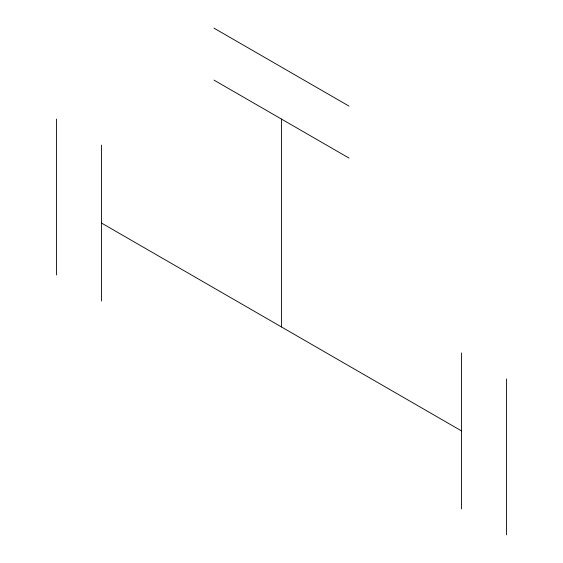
<?xml version="1.0" encoding="UTF-8"?>
<svg xmlns="http://www.w3.org/2000/svg" width="563" height="563" viewBox="0 0 563 563"><rect width="100%" height="100%" fill="white"/><g stroke="black" fill="none" stroke-linecap="round" stroke-linejoin="round"><path stroke-width="0.84" d="M213.989 28.15L349.011 106.104M213.989 80.115L349.011 158.069M101.474 223.032L461.526 430.913M506.531 378.941L506.531 534.85M461.526 352.959L461.526 508.868M281.5 119.096L281.5 326.976M101.474 145.078L101.474 300.987M56.469 119.096L56.469 275.004"/></g></svg>
